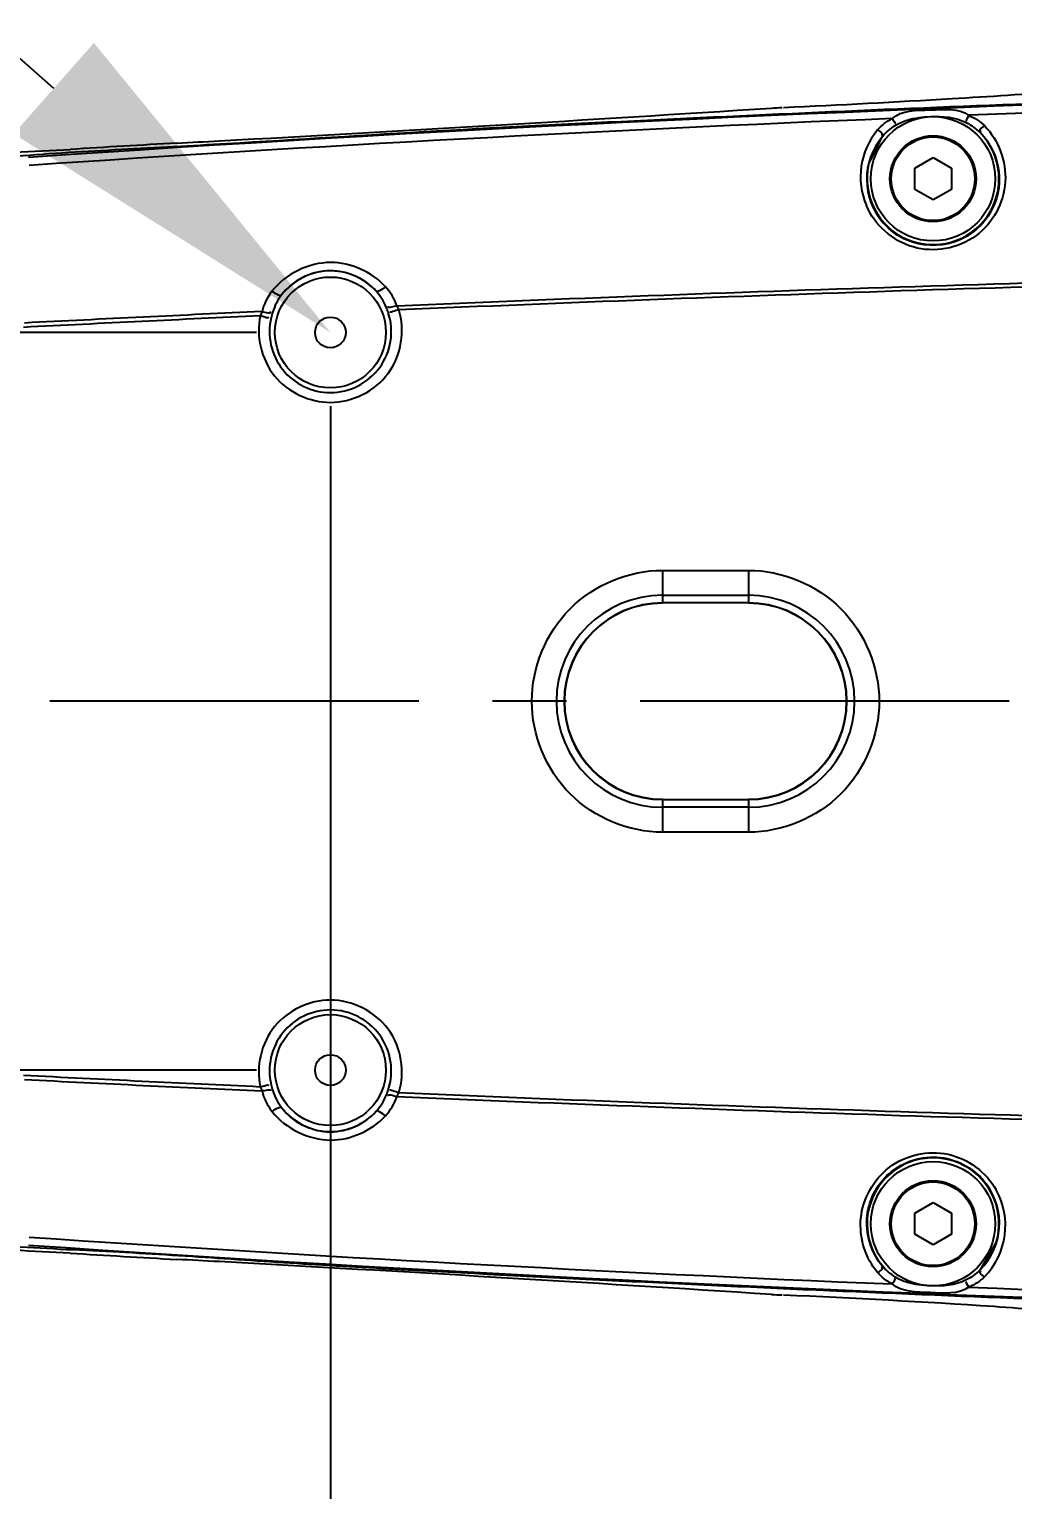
# Model space of a CAD drawing. Header units: millimetres. Extents: x 4086 to 8300, y 123 to 1549.
# Drawn here: x 6875.39 to 6895.39, y 824.2 to 853.9 of the extents above; entities that cross this region are included whole.
import ezdxf
from ezdxf import colors
from ezdxf.entities.mleader import LeaderData, LeaderLine
from ezdxf.math import Vec2, Vec3

# ---------------------------------------------------------------- set-up
doc = ezdxf.new("R2010")
doc.units = ezdxf.units.MM
doc.linetypes.add('CENTER', pattern=[0.6, 0.375, -0.075, 0.075, -0.075])
for name, color, linetype in [('中心线', 7, 'Continuous'), ('外形图', 7, 'Continuous'), ('多重引线', 7, 'Continuous'), ('尺寸标注', 7, 'Continuous')]:
    doc.layers.add(name, color=color, linetype=linetype)
doc.styles.add('思源黑', font='SourceHanSansCN-Normal.ttf')
doc.dimstyles.new('尺寸标注_1_4比例', dxfattribs={"dimtxt": 7, "dimasz": 6, "dimexe": 2, "dimexo": 1.5, "dimgap": 1, "dimtad": 1, "dimdec": 1, "dimlfac": 4, "dimdsep": 46, "dimtxsty": '思源黑', "dimcen": 0.09, "dimadec": 0, "dimazin": 0, "dimtp": 0.01, "dimtm": 0.01, "dimtfac": 1, "dimtdec": 1, "dimtofl": 0, "dimtmove": 0, "dimatfit": 3, "dimfxl": 1, "dimtolj": 1, "dimarcsym": 0})

# ---------------------------------------------------------------- blocks, each defined once
blk = doc.blocks.new('*D959')
at = {"layer": 'Defpoints', "color": 0}
for p in [(6855.764, 849.112), (6881.514, 847.737), (6855.764, 808.364)]:
    blk.add_point(p, dxfattribs=at)
at = {"layer": '尺寸标注', "color": 0, "lineweight": -2}
for p, q in [((6855.764, 847.612), (6855.764, 806.364)), ((6881.514, 846.237), (6881.514, 806.364)), ((6875.514, 808.364), (6861.764, 808.364))]:
    blk.add_line(p, q, dxfattribs=at)
at = {"layer": '尺寸标注', "color": 0}
for points in [[(6861.764, 809.364), (6861.764, 807.364), (6855.764, 808.364)], [(6875.514, 807.364), (6875.514, 809.364), (6881.514, 808.364)]]:
    blk.add_solid(points, dxfattribs=at)
at = {"layer": '尺寸标注', "color": 0, "insert": (6868.639, 812.993), "char_height": 7, "attachment_point": 5, "style": '思源黑'}
blk.add_mtext('\\A1;103', dxfattribs=at)
blk = doc.blocks.new('*D967')
at = {"layer": 'Defpoints', "color": 0}
for p in [(6881.514, 847.737), (6837.173, 832.737), (6881.514, 832.737)]:
    blk.add_point(p, dxfattribs=at)
at = {"layer": '尺寸标注', "color": 0, "lineweight": -2}
for p, q in [((6880.014, 847.737), (6835.173, 847.737)), ((6837.173, 841.737), (6837.173, 838.737)), ((6880.014, 832.737), (6835.173, 832.737))]:
    blk.add_line(p, q, dxfattribs=at)
at = {"layer": '尺寸标注', "color": 0}
for points in [[(6838.173, 841.737), (6836.173, 841.737), (6837.173, 847.737)], [(6836.173, 838.737), (6838.173, 838.737), (6837.173, 832.737)]]:
    blk.add_solid(points, dxfattribs=at)
at = {"layer": '尺寸标注', "color": 0, "insert": (6832.549, 840.237), "char_height": 7, "attachment_point": 5, "rotation": 90, "style": '思源黑'}
blk.add_mtext('\\A1;60', dxfattribs=at)
blk = doc.blocks.new('*D971')
at = {"layer": 'Defpoints', "color": 0}
for p in [(6855.764, 831.362), (6992.764, 628.928), (6855.764, 589.936)]:
    blk.add_point(p, dxfattribs=at)
at = {"layer": '尺寸标注', "color": 0, "lineweight": -2}
for p, q in [((6855.764, 829.862), (6855.764, 587.936)), ((6992.764, 627.428), (6992.764, 587.936)), ((6986.764, 589.936), (6861.764, 589.936))]:
    blk.add_line(p, q, dxfattribs=at)
at = {"layer": '尺寸标注', "color": 0}
for points in [[(6861.764, 590.936), (6861.764, 588.936), (6855.764, 589.936)], [(6986.764, 588.936), (6986.764, 590.936), (6992.764, 589.936)]]:
    blk.add_solid(points, dxfattribs=at)
at = {"layer": '尺寸标注', "color": 0, "insert": (6924.264, 594.551), "char_height": 7, "attachment_point": 5, "style": '思源黑'}
blk.add_mtext('\\A1;548', dxfattribs=at)

msp = doc.modelspace()

# ---------------------------------------------------------------- linework, layer by layer
at = {"layer": '中心线', "linetype": 'CENTER', "ltscale": 20}
msp.add_line((7003.311, 840.2368), (6847.114, 840.2368), dxfattribs=at)
at = {"layer": '外形图'}
for p, q in [((6892.4551, 851.149), (6892.7354, 851.7206)), ((6893.3916, 851.0768), (6893.764, 851.2918)), ((6893.764, 851.2918), (6894.1364, 851.0768)), ((6893.3916, 850.6468), (6893.3916, 851.0768)), ((6894.1364, 851.0768), (6894.1364, 850.6468)), ((6893.764, 850.4318), (6893.3916, 850.6468)), ((6894.1364, 850.6468), (6893.764, 850.4318)), ((6888.264, 842.8991), (6888.264, 842.2368)), ((6888.264, 842.8991), (6890.014, 842.8991)), ((6890.014, 842.8991), (6890.014, 842.2368)), ((6888.264, 842.3916), (6890.014, 842.3916)), ((6890.014, 842.2368), (6888.264, 842.2368)), ((6888.264, 838.2368), (6888.264, 837.5746)), ((6888.264, 838.2368), (6890.014, 838.2368)), ((6890.014, 838.2368), (6890.014, 837.5746)), ((6890.014, 838.0821), (6888.264, 838.0821)), ((6890.014, 837.5746), (6888.264, 837.5746)), ((6893.3916, 829.8268), (6893.764, 830.0418)), ((6893.764, 830.0418), (6894.1364, 829.8268)), ((6893.3916, 829.3968), (6893.3916, 829.8268)), ((6894.1364, 829.8268), (6894.1364, 829.3968)), ((6893.764, 829.1818), (6893.3916, 829.3968)), ((6894.1364, 829.3968), (6893.764, 829.1818)), ((6895.0494, 829.2332), (6894.7202, 828.673))]:
    msp.add_line(p, q, dxfattribs=at)
for points in [[(6882.9053, 848.2002), (6882.8914, 848.2276), (6882.8775, 848.2548), (6882.8634, 848.2813)], [(6880.1238, 848.1607), (6880.112, 848.1323), (6880.1005, 848.1034), (6880.0889, 848.0742)], [(6880.0889, 832.3995), (6880.1005, 832.3703), (6880.112, 832.3413), (6880.1238, 832.313)], [(6882.8634, 832.1924), (6882.8775, 832.2189), (6882.8914, 832.2461), (6882.9053, 832.2735)]]:
    msp.add_lwpolyline(points, dxfattribs=at)
for centre, radius in [((6893.764, 850.8618), 1.265), ((6893.764, 850.8618), 0.875), ((6893.764, 850.8618), 0.85), ((6881.514, 847.7368), 1.1272), ((6881.514, 847.7368), 0.3125), ((6881.514, 832.7368), 1.1272), ((6881.514, 832.7368), 0.3125), ((6893.764, 829.6118), 1.265), ((6893.764, 829.6118), 0.875), ((6893.764, 829.6118), 0.85)]:
    msp.add_circle(centre, radius, dxfattribs=at)
for centre, radius, start, end in [((6818.485, 1969.7186), 1119.7361, 273.1110004, 273.6865957), ((6920.6071, 180.2229), 672.433, 92.3586273, 93.8555578), ((6893.7769, 850.8993), 1.4871, 140.03257, 203.12475), ((6868.0183, 1059.0502), 207.7215, 272.862531, 273.100567), ((6893.7616, 850.8513), 1.345, 139.73256, 221.2755), ((6893.764, 850.8618), 1.34, 167.62582, 44.47534), ((6881.514, 847.7368), 1.2521, 41.95587, 142.5189), ((6924.5552, -114.6723), 963.7729, 92.6444323, 92.9309813), ((6924.425, -117.3216), 966.4992, 92.6271786, 92.9138817), ((6881.5129, 847.751), 1.2363, 166.78112, 270.05208), ((6881.5153, 847.7508), 1.2361, 269.94139, 18.34806), ((6880.9757, 847.5723), 1.8044, 18.33506, 22.16147), ((6888.2629, 840.2358), 2.1558, 89.97096, 179.97093), ((6890.0151, 840.2358), 2.1558, 0.02914, 90.02904), ((6888.264, 840.2368), 2, 90, 270), ((6888.264, 840.2368), 1.9935, 90, 270), ((6890.014, 840.2368), 2, 270, 90), ((6890.014, 840.2368), 1.9935, 270, 90), ((6888.2629, 840.2379), 2.1558, 180.02914, 270.02904), ((6890.0151, 840.2379), 2.1558, 269.97096, 359.97093), ((6881.5129, 832.7227), 1.2363, 89.94793, 193.21977), ((6881.5153, 832.7229), 1.2361, 341.65239, 90.05861), ((6924.5505, 1795.055), 963.6817, 267.0690176, 267.3555938), ((6924.425, 1797.795), 966.4989, 267.0861175, 267.3728207), ((6880.9758, 832.9014), 1.8044, 337.83852, 341.66533), ((6881.514, 832.7368), 1.2521, 217.4811, 318.04413), ((6893.764, 829.6118), 1.34, 343.58676, 219.85672), ((6893.7672, 829.6221), 1.345, 315.11728, 36.56505), ((6893.7476, 829.5762), 1.4879, 315.41598, 29.15934), ((6920.6043, 1500.2012), 672.3833, 266.1443956, 267.6414363), ((6868.0146, 621.3546), 207.7905, 86.899466, 87.137416), ((6818.486, -289.2281), 1119.7192, 86.3134011, 86.8890065)]:
    msp.add_arc(centre, radius, start, end, dxfattribs=at)
for points, knots in [([(6926.4993, 853.0787), (6923.6433, 853.049), (6917.9316, 852.9758), (6909.3647, 852.8113), (6900.7996, 852.5765), (6893.6639, 852.3156), (6887.958, 852.0496), (6883.6784, 851.8418), (6880.1169, 851.6071), (6877.2634, 851.4537), (6874.4211, 851.3034), (6870.8349, 850.7117), (6867.2162, 848.1919), (6864.79, 844.5574), (6863.9368, 840.2561), (6864.7767, 835.9575), (6867.1823, 832.2965), (6870.2082, 830.2357), (6872.9434, 829.3663), (6875.0827, 829.1284), (6877.2233, 829.0512), (6879.3619, 828.9034), (6881.499, 828.7635), (6884.3506, 828.6066), (6887.9161, 828.4238), (6893.6224, 828.1611), (6900.7579, 827.898), (6909.3231, 827.6634), (6917.8899, 827.4986), (6923.6017, 827.4252), (6926.4577, 827.3954)], [0, 0, 0, 0, 0.0625338, 0.1250675, 0.1876012, 0.2501348, 0.2814019, 0.3126679, 0.3439382, 0.3595646, 0.3751969, 0.4064019, 0.4376042, 0.4687717, 0.4999496, 0.5311281, 0.5623056, 0.5934882, 0.6091533, 0.6247704, 0.6404361, 0.6560705, 0.6716955, 0.6873296, 0.7185989, 0.7498649, 0.8123988, 0.8749325, 0.9374662, 1, 1, 1, 1]), ([(6923.7519, 852.8586), (6920.0857, 852.8035), (6910.3301, 852.6735), (6900.5768, 852.3931), (6894.4917, 852.1521)], [0, 0, 0, 0, 0.3758127, 1, 1, 1, 1]), ([(6890.7253, 852.3127), (6891.8674, 852.3641), (6893.7623, 852.4687), (6895.6581, 852.5814), (6896.4089, 852.66)], [0, 0, 0, 0, 0.6022782, 1, 1, 1, 1]), ([(6892.9337, 852.0862), (6893.1318, 852.261), (6893.7078, 852.2392), (6894.2801, 852.3078), (6894.4918, 852.1497)], [0, 0, 0, 0, 0.4999671, 1, 1, 1, 1]), ([(6894.8073, 851.9419), (6895.0927, 851.6528), (6895.4272, 850.773), (6894.7438, 849.5272), (6893.3091, 849.2606), (6892.575, 849.9267), (6892.4093, 850.3152)], [0, 0, 0, 0, 0.2422209, 0.4908083, 0.7481802, 1, 1, 1, 1]), ([(6892.6372, 851.8545), (6892.6746, 851.8289), (6892.7837, 851.7675), (6892.7179, 851.7527), (6892.7106, 851.7548)], [0, 0, 0, 0, 0.8572968, 1, 1, 1, 1]), ([(6894.8073, 851.9419), (6894.7721, 851.9133), (6894.6684, 851.8433), (6894.7351, 851.834), (6894.7421, 851.8367)], [0, 0, 0, 0, 0.8574542, 1, 1, 1, 1]), ([(6894.7202, 851.8007), (6894.9257, 851.5941), (6895.2071, 851.0216), (6894.9994, 850.0802), (6894.2193, 849.4568), (6893.529, 849.4887), (6893.238, 849.6119)], [0, 0, 0, 0, 0.240316, 0.4837877, 0.7392741, 1, 1, 1, 1]), ([(6864.1217, 840.2368), (6864.1217, 841.7676), (6864.7715, 844.8669), (6867.5251, 848.6972), (6870.9287, 850.7087), (6873.936, 851.3714), (6875.4679, 851.4189), (6876.2265, 851.4586)], [0, 0, 0, 0, 0.2500718, 0.5001357, 0.7501992, 0.875907, 1, 1, 1, 1]), ([(6882.8634, 848.2813), (6889.6739, 848.5714), (6903.3013, 849.0153), (6916.9349, 849.1438), (6923.7515, 849.1648)], [0, 0, 0, 0, 0.5000004, 1, 1, 1, 1]), ([(6882.9053, 848.2002), (6889.7086, 848.4947), (6903.322, 848.9324), (6916.9417, 849.1132), (6923.7515, 849.1008)], [0, 0, 0, 0, 0.4999997, 1, 1, 1, 1]), ([(6880.3251, 848.575), (6880.3648, 848.5477), (6880.416, 848.518), (6880.5051, 848.4815), (6880.5204, 848.4988)], [0, 0, 0, 0, 0.6767636, 1, 1, 1, 1]), ([(6882.6339, 848.6664), (6882.5964, 848.6358), (6882.5477, 848.6024), (6882.4618, 848.558), (6882.4452, 848.574)], [0, 0, 0, 0, 0.6776566, 1, 1, 1, 1]), ([(6880.0889, 848.0742), (6879.999, 847.6658), (6880.2117, 846.716), (6881.0951, 846.3141), (6881.514, 846.3141)], [0, 0, 0, 0, 0.4995445, 1, 1, 1, 1]), ([(6880.0889, 848.0742), (6880.1204, 848.0673), (6880.1883, 848.0615), (6880.2123, 848.0348), (6880.2631, 848.0428), (6880.261, 848.0438)], [0, 0, 0, 0, 0.5507122, 0.9599164, 1, 1, 1, 1]), ([(6881.514, 846.3141), (6881.9525, 846.3141), (6882.8821, 846.7603), (6883.0378, 847.7831), (6882.9053, 848.2002)], [0, 0, 0, 0, 0.5004454, 1, 1, 1, 1]), ([(6885.609, 840.2368), (6885.6091, 840.9152), (6886.173, 842.3287), (6887.5859, 842.899), (6888.264, 842.8991)], [0, 0, 0, 0, 0.5000751, 1, 1, 1, 1]), ([(6890.014, 842.8991), (6890.6922, 842.899), (6892.105, 842.3287), (6892.669, 840.9152), (6892.669, 840.2368)], [0, 0, 0, 0, 0.4999225, 1, 1, 1, 1]), ([(6876.2265, 829.0151), (6875.4679, 829.0548), (6873.9361, 829.1022), (6870.9287, 829.765), (6867.5251, 831.7765), (6864.7714, 835.6068), (6864.1218, 838.7061), (6864.1217, 840.2368)], [0, 0, 0, 0, 0.1240932, 0.249801, 0.4998644, 0.7499283, 1, 1, 1, 1]), ([(6888.264, 837.5746), (6887.5859, 837.5747), (6886.173, 838.145), (6885.6091, 839.5585), (6885.609, 840.2368)], [0, 0, 0, 0, 0.4999225, 1, 1, 1, 1]), ([(6892.669, 840.2368), (6892.669, 839.5585), (6892.105, 838.145), (6890.6922, 837.5747), (6890.014, 837.5746)], [0, 0, 0, 0, 0.5000751, 1, 1, 1, 1]), ([(6881.514, 834.1596), (6881.0951, 834.1596), (6880.2118, 833.7577), (6879.9989, 832.8079), (6880.0889, 832.3995)], [0, 0, 0, 0, 0.5004215, 1, 1, 1, 1]), ([(6882.9053, 832.2735), (6883.0378, 832.6906), (6882.8822, 833.7133), (6881.9525, 834.1596), (6881.514, 834.1596)], [0, 0, 0, 0, 0.4995241, 1, 1, 1, 1]), ([(6880.0889, 832.3995), (6880.1204, 832.4064), (6880.1883, 832.4122), (6880.2123, 832.4388), (6880.2631, 832.4309), (6880.261, 832.4299)], [0, 0, 0, 0, 0.5507129, 0.9599178, 1, 1, 1, 1]), ([(6923.7515, 831.3729), (6916.9417, 831.3604), (6903.322, 831.5413), (6889.7086, 831.9789), (6882.9053, 832.2735)], [0, 0, 0, 0, 0.5000003, 1, 1, 1, 1]), ([(6880.3251, 831.8987), (6880.3648, 831.926), (6880.416, 831.9557), (6880.5051, 831.9922), (6880.5204, 831.9749)], [0, 0, 0, 0, 0.676753, 1, 1, 1, 1]), ([(6923.7515, 831.3089), (6916.9349, 831.3298), (6903.3013, 831.4584), (6889.6739, 831.9023), (6882.8634, 832.1924)], [0, 0, 0, 0, 0.4999996, 1, 1, 1, 1]), ([(6882.6339, 831.8073), (6882.5964, 831.8378), (6882.5477, 831.8713), (6882.4618, 831.9157), (6882.4452, 831.8997)], [0, 0, 0, 0, 0.6776624, 1, 1, 1, 1]), ([(6892.6372, 828.6192), (6892.3898, 828.9138), (6892.1266, 829.7512), (6892.7726, 830.9075), (6894.103, 831.2184), (6894.8494, 830.6551), (6895.0469, 830.3012)], [0, 0, 0, 0, 0.2415315, 0.4886015, 0.7455838, 1, 1, 1, 1]), ([(6892.7354, 828.7531), (6892.5186, 829.0093), (6892.2755, 829.7296), (6892.7889, 830.7609), (6893.9245, 831.126), (6894.6332, 830.7123), (6894.8475, 830.4233)], [0, 0, 0, 0, 0.2395208, 0.4850799, 0.7433006, 1, 1, 1, 1]), ([(6892.6372, 828.6192), (6892.6746, 828.6448), (6892.7837, 828.7062), (6892.7179, 828.721), (6892.7106, 828.7189)], [0, 0, 0, 0, 0.8572957, 1, 1, 1, 1]), ([(6894.4918, 828.324), (6894.2801, 828.1658), (6893.7078, 828.2346), (6893.1319, 828.2126), (6892.9336, 828.3875)], [0, 0, 0, 0, 0.4999835, 1, 1, 1, 1]), ([(6894.8073, 828.5318), (6894.7721, 828.5604), (6894.6684, 828.6304), (6894.7351, 828.6397), (6894.7421, 828.637)], [0, 0, 0, 0, 0.8574538, 1, 1, 1, 1]), ([(6895.9869, 827.8525), (6895.6579, 827.8799), (6893.9054, 828.0055), (6892.1506, 828.0968), (6890.7253, 828.1609)], [0, 0, 0, 0, 0.1879089, 1, 1, 1, 1]), ([(6894.4917, 828.3215), (6900.5768, 828.0805), (6910.3301, 827.8001), (6920.0857, 827.6702), (6923.7519, 827.615)], [0, 0, 0, 0, 0.624188, 1, 1, 1, 1])]:
    msp.add_open_spline(points, degree=3, knots=knots, dxfattribs=at)
for points in [[(6923.7313, 853.0295), (6907.605, 852.8152), (6891.4685, 852.4058), (6875.3792, 851.2941)], [(6890.4827, 852.2996), (6890.5542, 852.3043), (6890.6257, 852.3088), (6890.6972, 852.31)], [(6893.2401, 852.0547), (6893.3914, 852.1036), (6893.5529, 852.1193), (6893.7118, 852.1258)], [(6893.7118, 852.1258), (6893.9579, 852.1359), (6894.2221, 852.1179), (6894.4407, 852.0044)], [(6894.4918, 852.1497), (6894.4731, 852.1144), (6894.4137, 852.039), (6894.4535, 852.0363)], [(6894.4918, 852.1497), (6894.6078, 852.1005), (6894.7188, 852.0315), (6894.8073, 851.9419)], [(6892.6372, 851.8545), (6892.7178, 851.9506), (6892.8225, 852.028), (6892.9337, 852.0862)], [(6892.7354, 851.7206), (6892.8092, 851.8086), (6892.8992, 851.8843), (6892.9965, 851.9454)], [(6892.9337, 852.0862), (6892.9551, 852.0526), (6893.0205, 851.982), (6892.981, 851.9762)], [(6892.9965, 851.9454), (6893.0719, 851.9927), (6893.1554, 852.0273), (6893.2401, 852.0547)], [(6894.4407, 852.0044), (6894.543, 851.9512), (6894.6392, 851.8827), (6894.7202, 851.8007)], [(6878.3918, 851.5878), (6877.67, 851.545), (6876.9481, 851.5046), (6876.2265, 851.4586)], [(6893.238, 849.6119), (6893.0535, 849.6901), (6892.883, 849.8135), (6892.7508, 849.9641)], [(6881.5176, 849.1596), (6881.0749, 849.1592), (6880.5953, 848.9256), (6880.3251, 848.575)], [(6882.6339, 848.6664), (6882.3612, 848.9683), (6881.9244, 849.1599), (6881.5176, 849.1596)], [(6881.514, 848.9922), (6881.1442, 848.9923), (6880.7439, 848.7934), (6880.5204, 848.4988)], [(6882.4452, 848.574), (6882.219, 848.8282), (6881.8543, 848.992), (6881.514, 848.9922)], [(6880.3251, 848.575), (6880.2313, 848.4534), (6880.16, 848.3099), (6880.1238, 848.1607)], [(6882.6468, 848.253), (6882.599, 848.3699), (6882.5295, 848.4799), (6882.4452, 848.574)], [(6882.8634, 848.2813), (6882.8147, 848.4226), (6882.7341, 848.5555), (6882.6339, 848.6664)], [(6880.5204, 848.4988), (6880.4416, 848.3956), (6880.3797, 848.2769), (6880.3415, 848.1528)], [(6882.8634, 848.2813), (6882.8095, 848.2642), (6882.667, 848.2156), (6882.6944, 848.2651)], [(6880.1238, 848.1607), (6880.1791, 848.1487), (6880.3233, 848.1123), (6880.2937, 848.1606)], [(6880.3415, 848.1528), (6880.3295, 848.1135), (6880.3188, 848.0737), (6880.3094, 848.0337)], [(6882.9053, 848.2002), (6882.8497, 848.1827), (6882.6864, 848.125), (6882.7366, 848.1545)], [(6880.1238, 832.313), (6880.1791, 832.325), (6880.3233, 832.3614), (6880.2937, 832.3131)], [(6880.1238, 832.313), (6880.16, 832.1638), (6880.2313, 832.0203), (6880.3251, 831.8987)], [(6880.3094, 832.44), (6880.3188, 832.3999), (6880.3295, 832.3602), (6880.3415, 832.3209)], [(6880.3415, 832.3209), (6880.3797, 832.1968), (6880.4416, 832.0781), (6880.5204, 831.9749)], [(6882.8634, 832.1924), (6882.8095, 832.2095), (6882.667, 832.2581), (6882.6944, 832.2086)], [(6882.9053, 832.2735), (6882.8497, 832.291), (6882.6864, 832.3487), (6882.7366, 832.3192)], [(6880.5204, 831.9749), (6880.7439, 831.6803), (6881.1442, 831.4814), (6881.514, 831.4815)], [(6882.4452, 831.8997), (6882.5295, 831.9938), (6882.599, 832.1038), (6882.6468, 832.2207)], [(6882.6339, 831.8073), (6882.7341, 831.9182), (6882.8147, 832.0511), (6882.8634, 832.1924)], [(6880.3251, 831.8987), (6880.5954, 831.5481), (6881.0749, 831.3145), (6881.5176, 831.3141)], [(6881.514, 831.4815), (6881.8543, 831.4817), (6882.219, 831.6455), (6882.4452, 831.8997)], [(6881.5176, 831.3141), (6881.9244, 831.3138), (6882.3613, 831.5054), (6882.6339, 831.8073)], [(6875.3792, 829.1796), (6891.4685, 828.0679), (6907.605, 827.6586), (6923.7313, 827.4442)], [(6876.2265, 829.0151), (6876.9481, 828.9691), (6877.67, 828.9287), (6878.3918, 828.8859)], [(6892.9965, 828.5283), (6892.8992, 828.5894), (6892.8092, 828.6651), (6892.7354, 828.7531)], [(6894.7202, 828.673), (6894.6392, 828.591), (6894.543, 828.5225), (6894.4407, 828.4693)], [(6892.9336, 828.3875), (6892.8225, 828.4457), (6892.7178, 828.5231), (6892.6372, 828.6192)], [(6892.9336, 828.3875), (6892.9552, 828.4211), (6893.0205, 828.4916), (6892.981, 828.4975)], [(6893.2401, 828.419), (6893.1554, 828.4464), (6893.0718, 828.481), (6892.9965, 828.5283)], [(6893.7107, 828.3479), (6893.5522, 828.3545), (6893.391, 828.3702), (6893.2401, 828.419)], [(6894.4407, 828.4693), (6894.2218, 828.3556), (6893.9572, 828.3377), (6893.7107, 828.3479)], [(6894.4918, 828.324), (6894.4732, 828.3593), (6894.4137, 828.4347), (6894.4535, 828.4374)], [(6894.8073, 828.5318), (6894.7188, 828.4422), (6894.6078, 828.3732), (6894.4918, 828.324)], [(6890.4827, 828.1741), (6890.5541, 828.1694), (6890.6256, 828.1649), (6890.6971, 828.1637)]]:
    msp.add_open_spline(points, degree=3, dxfattribs=at)

# ---------------------------------------------------------------- dimensions: what is measured, and where the dimension line sits
at = {"layer": '尺寸标注'}
for base, p1, p2, picture, middle in [((6855.764, 808.3638), (6881.514, 847.7368), (6855.764, 849.1119), '*D959', (6868.639, 808.3638)), ((6855.764, 589.9361), (6992.764, 628.9285), (6855.764, 831.3618), '*D971', (6924.264, 589.9361))]:
    dim = msp.add_linear_dim(base=base, p1=p1, p2=p2, dimstyle='尺寸标注_1_4比例', dxfattribs=at)
    dim.commit()
    dim.dimension.update_dxf_attribs({"geometry": picture, "text_midpoint": middle, "dimtype": 160})
dim = msp.add_linear_dim(base=(6837.1734, 832.7368), p1=(6881.514, 847.7368), p2=(6881.514, 832.7368), angle=90, dimstyle='尺寸标注_1_4比例', dxfattribs=at)
dim.commit()
dim.dimension.update_dxf_attribs({"geometry": '*D967', "text_midpoint": (6832.5491, 840.2368)})

# ---------------------------------------------------------------- leaders
at = {"layer": '多重引线'}
ml = msp.add_multileader_mtext('Standard', dxfattribs=at)
ml.set_content('\\pxqc;4×M3{\\A1;\\C256; \\fSource Han Sans CN Normal|b0|i0|c0|p34;\\C7;depth }6', style='思源黑')
ml.set_leader_properties()
ml.build(insert=Vec2(0, 0))
ml.multileader.update_dxf_attribs({"text_left_attachment_type": 5, "text_right_attachment_type": 5, "dogleg_length": 1, "arrow_head_size": 7.5})
ctx = ml.context
ctx.base_point, ctx.char_height, ctx.arrow_head_size, ctx.landing_gap_size, ctx.plane_origin = Vec3(6751.3478, 878.1255), 7, 7.5, 2.5, Vec3(7266.8761, 854.9023)
ctx.left_attachment, ctx.right_attachment, ctx.text_align_type = 5, 5, 1
notes = []
notes.append((ctx, [(0, (1, 1, 0), (6847.0873, 878.1255), (-1, 0), 27.7778, [(0, [(6881.514, 847.7368)], 0, [])])]))
ctx.mtext.insert, ctx.mtext.alignment, ctx.mtext.flow_direction = Vec3(6785.3286, 887.9561), 2, 5
for ctx, leaders in notes:
    for number, flags, end, landing, length, lines in leaders:
        leader = LeaderData()
        leader.index, (leader.has_last_leader_line, leader.has_dogleg_vector, leader.attachment_direction) = number, flags
        leader.last_leader_point, leader.dogleg_vector, leader.dogleg_length = Vec3(end), Vec3(landing), length
        for number, points, colour, breaks in lines:
            line = LeaderLine()
            line.index, line.vertices, line.color, line.breaks = number, Vec3.list(points), colors.encode_raw_color(colour), breaks
            leader.lines.append(line)
        ctx.leaders.append(leader)

doc.saveas('drawing.dxf')
